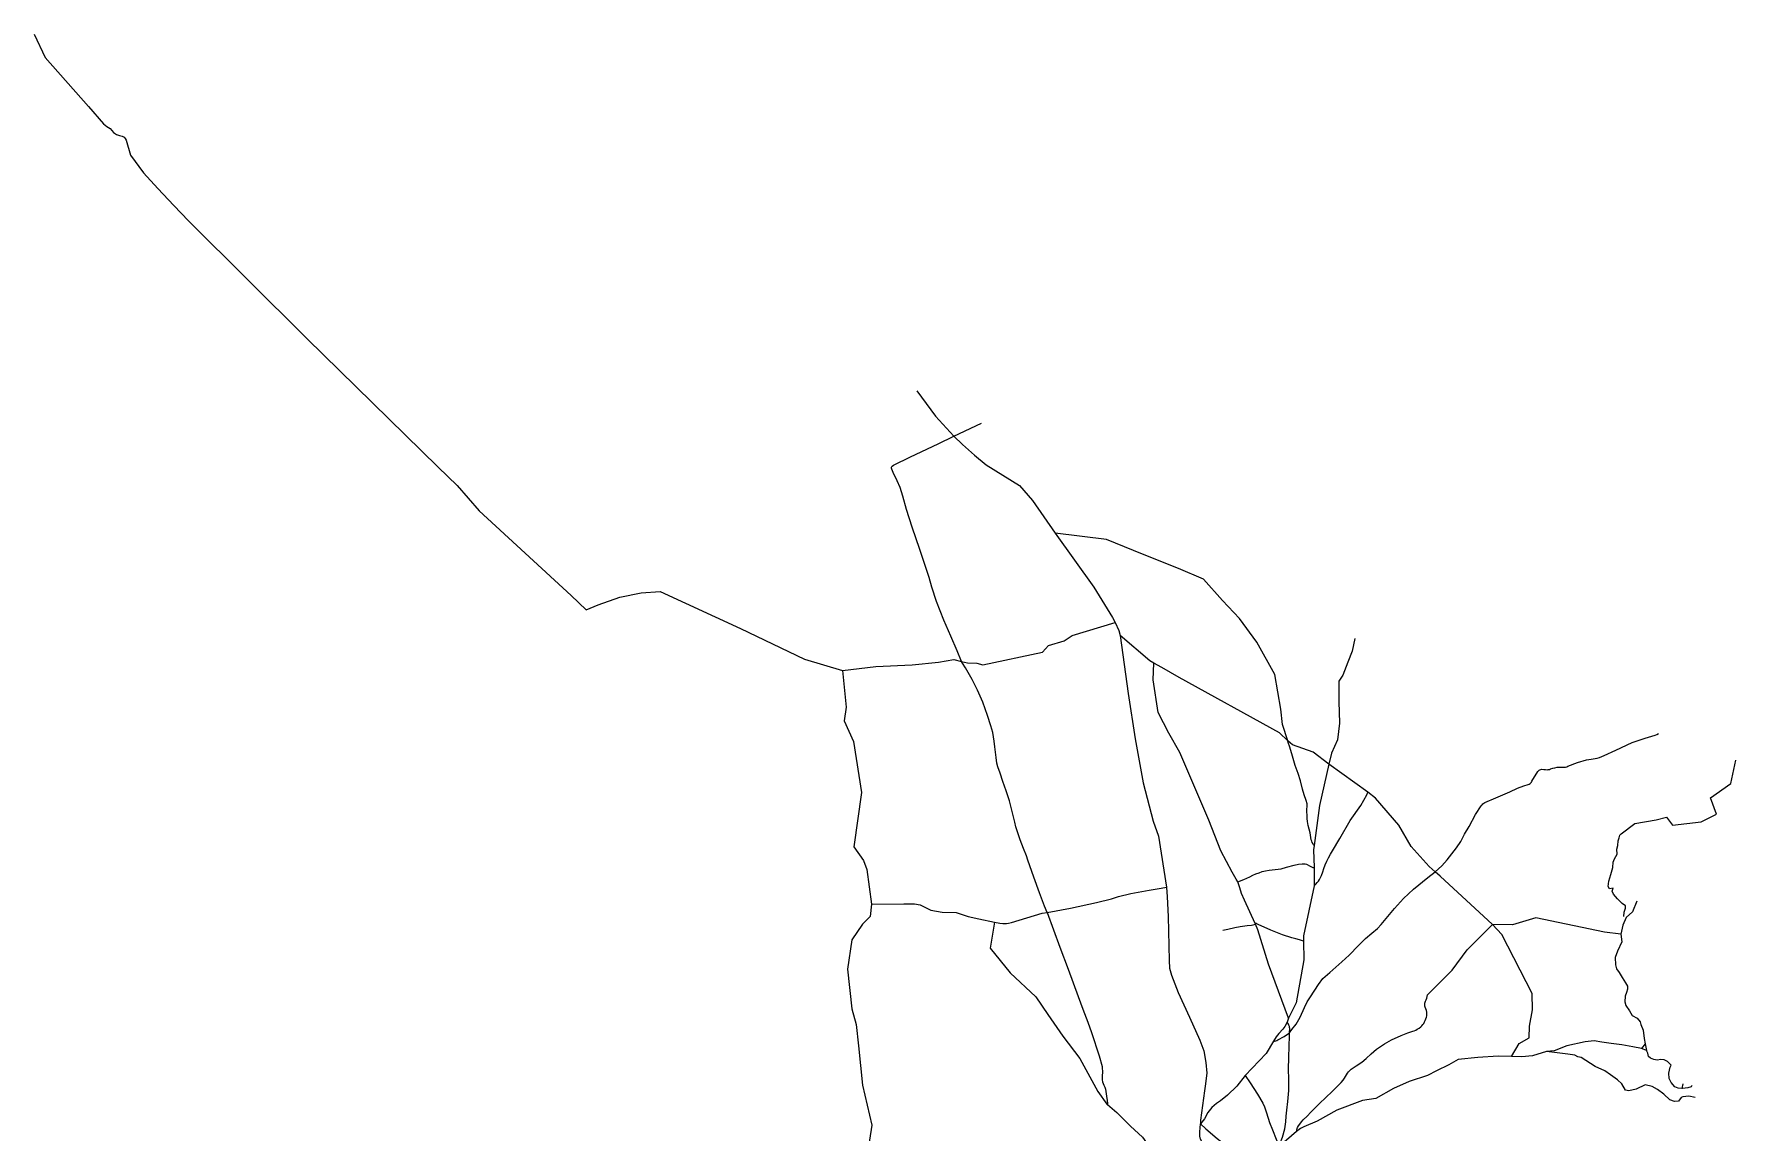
# Model space of a CAD drawing. Header units: metres. Extents: x 405922 to 419705, y 8261045 to 8275273.
# Drawn here: x 405922 to 413151, y 8270608 to 8275273 of the extents above; entities that cross this region are included whole.
import ezdxf

# ---------------------------------------------------------------- set-up
doc = ezdxf.new("R2010")
doc.units = ezdxf.units.M
doc.layers.add('VIAS', color=8, linetype='Continuous')

msp = doc.modelspace()

# ---------------------------------------------------------------- linework, layer by layer
at = {"layer": 'VIAS'}
for points in [[(405921.9, 8275272.7), (405969.2, 8275172.5), (406153.8, 8274965), (406217.2, 8274891.3), (406230.5, 8274880.1), (406244.9, 8274871.3), (406259.5, 8274855.5), (406272.2, 8274846.4), (406284.6, 8274842.2), (406296.1, 8274839.2), (406304.2, 8274834.7), (406309.1, 8274829.4), (406313.3, 8274821.7), (406332, 8274759), (406386.8, 8274683.3), (406448, 8274617.1), (406516, 8274545.2), (406577.4, 8274480.3), (407080.7, 8273980.8), (407639, 8273434.6), (407718.9, 8273356.9), (407812.5, 8273249.3), (408203.5, 8272889.9), (408267.1, 8272828.2), (408318.7, 8272849.9), (408409.8, 8272881.8), (408500.3, 8272900.1), (408581.9, 8272906.2), (408922.7, 8272748.9), (409194.4, 8272619.2), (409355.7, 8272571.6), (409371.4, 8272415.1), (409363.6, 8272357.8), (409402.7, 8272269.1), (409437, 8272053.4), (409404.9, 8271822.3), (409445.2, 8271765.2), (409459, 8271726.3), (409479.2, 8271579)], [(409672.1, 8273758.5), (409751.7, 8273651.2), (409829.6, 8273565.5), (409866, 8273531), (409916.5, 8273485.5), (409966.8, 8273444.7), (410108.4, 8273356.9), (410163.8, 8273293.4), (410259.8, 8273153.4), (410423.5, 8272925.1), (410503.4, 8272796.1), (410514.7, 8272775.4), (410529.8, 8272740.5), (410535.3, 8272720.2), (410570, 8272473), (410599.8, 8272281.2), (410633.9, 8272094.2)], [(410225.2, 8271544), (410214.1, 8271571.1), (410193.4, 8271627.8), (410169.4, 8271693.1), (410143.8, 8271766.1), (410138.2, 8271785), (410125.2, 8271814.9), (410110.8, 8271852.8), (410091.9, 8271908), (410087.5, 8271927), (410077.2, 8271972.5), (410065, 8272018.1), (410058.9, 8272039), (410050.9, 8272060.2), (410037.1, 8272099.4), (410025.7, 8272135.9), (410016.1, 8272161.5), (410011.6, 8272177.6), (410008.5, 8272201.3), (410002.5, 8272247), (410000.6, 8272271.3), (409995.1, 8272308.5), (409986.4, 8272336.6), (409972.7, 8272380.2), (409952.3, 8272436.5), (409929, 8272488.1), (409906.5, 8272532.6), (409878.7, 8272582), (409866, 8272602.2), (409862.1, 8272609.4), (409843.1, 8272654.4), (409817, 8272716.9), (409787.2, 8272785), (409756, 8272863.5), (409735.3, 8272924.3), (409723.7, 8272966.5), (409704.6, 8273024.9), (409684.7, 8273085.1), (409652.7, 8273178.9), (409627.8, 8273254.9), (409612.5, 8273311.2), (409600.8, 8273348.4), (409588.9, 8273375.5), (409571.2, 8273411.6), (409565.3, 8273426.3), (409564.4, 8273429.9), (409564.5, 8273433.6), (409565.2, 8273436.5), (409566.5, 8273439.1), (409573.2, 8273443), (409645.2, 8273478), (409762.7, 8273533.6), (409829.6, 8273565.5), (409946.8, 8273621.2)], [(411248, 8272273.2), (411224.6, 8272341.7), (411217.7, 8272407.2), (411192.8, 8272554.3), (411116.3, 8272691.1), (411042.4, 8272791.4), (410970.7, 8272868.9), (410889.2, 8272959), (410783.2, 8273004.4), (410630.6, 8273065.5), (410477.9, 8273127.8), (410259.8, 8273153.4)], [(409355.7, 8272571.6), (409497.7, 8272587.8), (409652, 8272595.3), (409764.4, 8272607), (409828.8, 8272617.7), (409862.1, 8272609.4), (409887.3, 8272603.2), (409927.4, 8272601.6), (409952.7, 8272595.7), (410205.3, 8272649.5), (410231.3, 8272677.3), (410298.4, 8272697.5), (410332.3, 8272720.2), (410514.7, 8272775.4)], [(412662.5, 8271451.5), (412592.8, 8271459.8), (412301.6, 8271521.5), (412202.8, 8271491.4), (412117, 8271492.6), (411895.4, 8271697.5), (411873.8, 8271716.8), (411848.7, 8271739.4), (411772.4, 8271823.7), (411719.7, 8271914), (411619.8, 8272029.7), (411587.2, 8272054.3), (411422.2, 8272172.9), (411355.9, 8272224.3), (411267.6, 8272255.1), (411248, 8272273.2), (411212, 8272306.9), (410785.7, 8272541.3), (410711.9, 8272584.4), (410678.6, 8272602.3), (410661.2, 8272611.6), (410535.3, 8272720.2)], [(411532.6, 8272706.5), (411520.8, 8272652.5), (411503.1, 8272605.8), (411482.1, 8272551.7), (411464.3, 8272525.6), (411463.9, 8272487.7), (411464.1, 8272439.7), (411466.7, 8272348.2), (411459.2, 8272276.8), (411432.9, 8272220.7), (411422.2, 8272172.9), (411381.7, 8271998.5), (411359.7, 8271827.6), (411357.4, 8271809.8), (411359.5, 8271734.9), (411359.7, 8271657.3), (411314.3, 8271444.3), (411314.7, 8271421.8), (411316.2, 8271342.5), (411282.7, 8271160.2), (411250.8, 8271095.8), (411244.6, 8271078.8), (411235.7, 8271060.2), (411226.4, 8271048.5), (411210.1, 8271030.4), (411198.7, 8271015.7), (411186.4, 8270997.5), (411155.4, 8270944.9), (411066.1, 8270851.5), (411030.5, 8270806.8), (410991.5, 8270768), (410961.2, 8270743.9), (410944.3, 8270732.7), (410925.5, 8270715.9), (410907.7, 8270695.3), (410893.9, 8270668.5), (410876.9, 8270647.1)], [(411250.8, 8271095.8), (411165.4, 8271324.3), (411121.1, 8271470.5), (411110.4, 8271493.7), (411108.9, 8271496.8), (411063.1, 8271596), (411050.9, 8271624.9), (411043.6, 8271649.1), (411034.9, 8271674), (411028.1, 8271685.7), (411012, 8271714.6), (410963.4, 8271805.9), (410912.3, 8271936), (410789.2, 8272223.5), (410742.9, 8272305.6), (410696.6, 8272392.3), (410675.3, 8272531.7), (410678.6, 8272602.3)], [(411186.4, 8270997.5), (411191.3, 8270998), (411196.2, 8270999.1), (411200.9, 8271000.7), (411205.3, 8271002.9), (411231.7, 8271018), (411255.5, 8271033.5), (411264.8, 8271046.7), (411282.6, 8271070.1), (411300.2, 8271099.5), (411319.3, 8271141), (411329.8, 8271165.1), (411344, 8271186.1), (411377.9, 8271237.6), (411397, 8271263.8), (411426.8, 8271289.8), (411477.8, 8271334.1), (411507.9, 8271363.2), (411548.4, 8271403.9), (411577.4, 8271433.9), (411604.6, 8271455.5), (411629.2, 8271475.7), (411645, 8271492.5), (411700.4, 8271561.4), (411738.7, 8271603.7), (411782, 8271642.4), (411843, 8271691.8), (411873.8, 8271716.8), (411901.4, 8271742.3), (411924.1, 8271767.6), (411964.3, 8271818.9), (411982.5, 8271845.8), (411998.9, 8271876.3), (412018.6, 8271909), (412045.7, 8271959.3), (412069.6, 8271996.2), (412072.7, 8272000.9), (412076.4, 8272005), (412080.5, 8272008.4), (412085, 8272011.1), (412131.7, 8272030.1), (412190.5, 8272055.5), (412223, 8272071.5), (412250.9, 8272081.2), (412269, 8272087.6), (412273.2, 8272089.2), (412277, 8272091.7), (412279.9, 8272094.5), (412282.3, 8272097.7), (412284, 8272101.4), (412309.7, 8272142.7), (412312.4, 8272145.7), (412315.5, 8272148.3), (412318.7, 8272150.1), (412322.2, 8272151.5), (412325.9, 8272152.2), (412335.4, 8272151.5), (412342.2, 8272150.3), (412349.1, 8272150), (412354.1, 8272150.5), (412359.1, 8272151.5), (412363.9, 8272153.1), (412373.2, 8272156.2), (412382.7, 8272158.6), (412392.4, 8272160.3), (412401.5, 8272161.1), (412410.7, 8272161.3), (412416.5, 8272160.7), (412422.4, 8272160.7), (412427.7, 8272161.3), (412432.8, 8272162.5), (412437.8, 8272164.3), (412478.6, 8272180.5), (412515.9, 8272191.5), (412536.6, 8272194.7), (412544.9, 8272195.6), (412553.1, 8272197.1), (412561.2, 8272198.9), (412571.6, 8272202.1), (412581.8, 8272206), (412591.6, 8272210.6), (412640.7, 8272232.8), (412711.2, 8272265.5), (412765.3, 8272283.6), (412808.4, 8272296.3), (412816, 8272300.1), (412822.4, 8272304.1)], [(411359.7, 8271827.6), (411357.1, 8271831.3), (411354.8, 8271835.1), (411351.8, 8271840.8), (411349.4, 8271846.7), (411347.6, 8271852.8), (411342.3, 8271882.1), (411338.1, 8271897.9), (411334.6, 8271913.8), (411332, 8271929.9), (411330.5, 8271943.4), (411329.5, 8271957.1), (411329.1, 8271970.7), (411330.1, 8272005), (411325.1, 8272019.4), (411317.5, 8272043), (411310.7, 8272066.9), (411301.1, 8272102.9), (411291.1, 8272134.1), (411279.6, 8272167.9), (411267.3, 8272206.9), (411256.8, 8272245.2), (411249.8, 8272265.6), (411248, 8272273.2)], [(412675.6, 8271526.6), (412676.5, 8271544.7), (412682.8, 8271562), (412681.6, 8271572.1), (412668.1, 8271581.7), (412648.6, 8271601.2), (412630.8, 8271621.5), (412625.1, 8271633.7), (412629.3, 8271647.7), (412614.5, 8271644.5), (412608.9, 8271653.6), (412611.4, 8271676.7), (412620.3, 8271704.5), (412627.8, 8271735.2), (412630.3, 8271757.7), (412635.1, 8271771.6), (412646.3, 8271791.2), (412645.4, 8271812.6), (412649.1, 8271827.8), (412650.8, 8271848.3), (412655.7, 8271860.4), (412658.4, 8271872.4), (412664.3, 8271877.1), (412722.3, 8271921.7), (412812, 8271936.9), (412856.8, 8271948.5), (412882.2, 8271914.3), (413004.1, 8271928.5), (413068.3, 8271960.8), (413043.9, 8272030.4), (413130, 8272091.3), (413151.4, 8272190.8)], [(410633.9, 8272094.2), (410675.9, 8271931.8), (410699, 8271867.6), (410732.4, 8271651.7), (410735.1, 8271609.7), (410739.3, 8271526.4)], [(411359.7, 8271657.3), (411367.4, 8271664.7), (411372.7, 8271670.6), (411377.6, 8271676.7), (411382.7, 8271684.4), (411387.3, 8271692.4), (411391.1, 8271700.8), (411395.9, 8271716), (411401.2, 8271731), (411407.1, 8271745.9), (411413.8, 8271761.2), (411421.1, 8271776.3), (411428.9, 8271791.1), (411437.3, 8271805.6), (411468.9, 8271858.5), (411512.2, 8271935), (411557.5, 8271997.5), (411583.5, 8272043), (411587.2, 8272054.3)], [(411034.9, 8271674), (411060.9, 8271684.6), (411086.5, 8271695.7), (411098.9, 8271702), (411111.7, 8271707.6), (411125.4, 8271712.7), (411139.4, 8271717.2), (411153.6, 8271720.8), (411168, 8271723.5), (411180.9, 8271725.2), (411193.9, 8271726.2), (411219, 8271729.1), (411241.8, 8271736.4), (411274.6, 8271745.3), (411292.5, 8271749), (411308.3, 8271750.4), (411322.1, 8271750.8), (411327, 8271749.1), (411343.1, 8271740.1), (411350.7, 8271736.5), (411354.1, 8271735.4), (411355.8, 8271735.2), (411357.7, 8271735), (411359.5, 8271734.9)], [(409479.2, 8271579), (409616.4, 8271581.1), (409662.4, 8271581.3), (409685.4, 8271576.8), (409731.5, 8271554.2), (409779.8, 8271545.2), (409839.6, 8271543.2), (409890.3, 8271527.3), (409935.8, 8271517), (410002.2, 8271503), (410024.3, 8271498), (410036.6, 8271496.8), (410045.5, 8271496.5), (410052.6, 8271496.8), (410061, 8271498.3), (410073.8, 8271501.9), (410204.8, 8271540.9), (410225.2, 8271544), (410324.4, 8271562), (410434.7, 8271586.9), (410498.4, 8271601.7), (410529.2, 8271612.1), (410580.9, 8271623.8), (410658.4, 8271638.6), (410709.5, 8271647), (410732.4, 8271651.7)], [(409479.2, 8271579), (409473.8, 8271526.9), (409440.8, 8271493.7), (409395.4, 8271427.4), (409376.7, 8271303.1), (409395.7, 8271135.2), (409414.4, 8271068.2), (409424.5, 8270978.4), (409441.2, 8270810.9), (409481.4, 8270640.5), (409447.3, 8270423.8), (409457.5, 8270210.2), (409441.1, 8270155.6), (409451.5, 8269917.5), (409444.2, 8269692.8), (409469.7, 8269423.8), (409466.1, 8269353.5), (409432.1, 8269213.7)], [(412730.3, 8271592.1), (412711.3, 8271546.5), (412685.7, 8271522), (412671.5, 8271489.5), (412662.5, 8271451.5), (412666.3, 8271420), (412648.9, 8271380.2), (412638.9, 8271352.2), (412640, 8271321.6), (412644.6, 8271304.3), (412655.3, 8271289.7), (412668.2, 8271267.3), (412681.7, 8271245.9), (412690.4, 8271231.3), (412691.4, 8271219), (412686, 8271203.9), (412681.4, 8271188.8), (412679.2, 8271164.1), (412683.9, 8271148.6), (412699.6, 8271126.7), (412710.2, 8271107.1), (412731.4, 8271094.8), (412743.9, 8271080.2), (412747.6, 8271068.3), (412756.9, 8271043.7), (412761.7, 8271008.5), (412765.4, 8270986.1), (412770.8, 8270957.4)], [(410002.2, 8271503), (409982.8, 8271392.8), (410068.3, 8271288), (410176.9, 8271185.6), (410227.8, 8271110.4), (410292.5, 8271019.2), (410364.2, 8270923.5), (410440.7, 8270784.3), (410479.4, 8270730.5), (410481.9, 8270728.5), (410521.5, 8270695.5), (410579.2, 8270636.3), (410630, 8270590.8), (410687.9, 8270508.7), (410696.7, 8270493.7), (410729.5, 8270438), (410761.5, 8270357.7)], [(410225.2, 8271544), (410279.3, 8271397.1), (410314.4, 8271302.6), (410335.5, 8271244.9), (410356.9, 8271187.4), (410377.6, 8271132.8), (410398.6, 8271078.4), (410414.2, 8271033.8), (410446.8, 8270935.2), (410458.9, 8270890), (410461, 8270861.2), (410459.4, 8270854.3), (410458.6, 8270847.3), (410458.5, 8270840.2), (410459.2, 8270833.1), (410460.9, 8270825.7), (410463.3, 8270818.5), (410466.9, 8270810.4), (410470, 8270802.1), (410472.6, 8270793.6), (410474.9, 8270784), (410476.6, 8270774.3), (410477.6, 8270764.4), (410480.1, 8270745.9), (410480.7, 8270741.3), (410481.3, 8270737.7), (410482.2, 8270733.2), (410481.9, 8270728.5)], [(410739.3, 8271526.4), (410743.6, 8271339.5), (410745.6, 8271307.1), (410753.6, 8271278.4), (410782.5, 8271204.6), (410830.4, 8271099.7), (410874.4, 8271002.5), (410891.2, 8270956.8), (410900, 8270906.9), (410904.4, 8270862), (410896.5, 8270806.6)], [(410971.4, 8271468.3), (410992.7, 8271472.8), (411023.1, 8271480.2), (411045.8, 8271485), (411075, 8271489.1), (411094.1, 8271490.5), (411100, 8271491.4), (411110.4, 8271493.7)], [(411314.7, 8271421.8), (411305.8, 8271425.2), (411296.8, 8271428.2), (411281.2, 8271432.5), (411265.4, 8271435.7), (411224.6, 8271448.8), (411175.3, 8271468.9), (411121.8, 8271493.4), (411116.6, 8271495.8), (411114.1, 8271497.1), (411112.3, 8271497.2), (411108.9, 8271496.8)], [(411841.8, 8271194.4), (411945.6, 8271299.2), (412010.2, 8271385.4), (412117, 8271492.6)], [(412197.8, 8270932.3), (412231.2, 8270987.1), (412272.7, 8271011.5), (412274.1, 8271061.4), (412286.8, 8271130.2), (412286, 8271200.6), (412157.5, 8271451), (412117, 8271492.6)], [(411285.2, 8270614.8), (411285.4, 8270618.3), (411286, 8270621.8), (411287.2, 8270626.5), (411289.1, 8270631), (411293.6, 8270638.6), (411298.4, 8270645.8), (411305.4, 8270654.8), (411313, 8270663.3), (411330.2, 8270679.6), (411345.5, 8270696.2), (411382.4, 8270733), (411436.8, 8270784.5), (411464.5, 8270812.2), (411473.7, 8270821.8), (411482.2, 8270832.1), (411488, 8270840), (411493.4, 8270848.3), (411497, 8270855), (411501.2, 8270861.5), (411505.8, 8270867.6), (411511.2, 8270873.7), (411517, 8270879.4), (411538.8, 8270893.3), (411561.6, 8270908.7), (411581.2, 8270923.9), (411601.8, 8270944.1), (411624.7, 8270963.8), (411658.9, 8270986.1), (411688.9, 8271003.5), (411728.7, 8271022.1), (411757.9, 8271033.6), (411778.4, 8271039.4), (411785.1, 8271041.8), (411791.7, 8271044.8), (411797.9, 8271048.2), (411805.6, 8271053.2), (411812.8, 8271059), (411817.3, 8271063.4), (411821.3, 8271068.2), (411825, 8271073.3), (411828.7, 8271079.4), (411831.8, 8271085.7), (411834.4, 8271092.3), (411836.7, 8271098.9), (411838.1, 8271105.7), (411838.7, 8271112.6), (411838.3, 8271120.2), (411836.9, 8271127.6), (411831.4, 8271142.2), (411830, 8271146.4), (411829.2, 8271150.7), (411829.2, 8271155.2), (411829.7, 8271159.4), (411830.9, 8271163.5), (411832.7, 8271167.3), (411835.7, 8271173.7), (411838.3, 8271180.3), (411840.3, 8271187.3), (411841.8, 8271194.4)], [(411208.9, 8270554.8), (411214.9, 8270564.3), (411225.3, 8270590.1), (411235.5, 8270625.3), (411238.7, 8270655.7), (411241.3, 8270679.2), (411243.7, 8270704.9), (411247.4, 8270740.9), (411251.4, 8270788.2), (411252.5, 8270834.9), (411251.2, 8270880.5), (411252, 8270927.1), (411253.8, 8270977.3), (411254.8, 8271017.9), (411255, 8271027.4), (411255.5, 8271033.5), (411255.9, 8271050.9), (411255.4, 8271055.1), (411254.6, 8271059.4), (411252.5, 8271065.4), (411250.3, 8271070.1), (411247.7, 8271074.6), (411244.6, 8271078.8)], [(412961, 8270804.3), (412947.6, 8270799.3), (412924.1, 8270797.2), (412920.8, 8270797.3), (412906, 8270797.6), (412891.6, 8270804), (412876.5, 8270822.8), (412867.9, 8270838.8), (412866, 8270861.7), (412872.1, 8270886.7), (412876.3, 8270895.9), (412860.3, 8270911.6), (412847.1, 8270917.9), (412832, 8270919.9), (412816.9, 8270917.4), (412802.5, 8270920.2), (412789, 8270925.2), (412780.2, 8270932.7), (412777.7, 8270946.4), (412770.8, 8270957.4), (412750.4, 8270966.9), (412712.9, 8270974), (412667.3, 8270982.6), (412621.6, 8270987.4), (412581.4, 8270993.9), (412549.3, 8270999.2), (412511.4, 8270994.8), (412433.3, 8270977.2), (412379.2, 8270956), (412346.2, 8270953.4), (412286.5, 8270935.6), (412241.6, 8270930.8), (412197.8, 8270932.3), (412140.8, 8270934.3), (412054.8, 8270927.8), (411971.9, 8270920.3), (411932, 8270897.3), (411879.8, 8270871.3), (411841.2, 8270851.6), (411762.6, 8270827.1), (411696, 8270796.1), (411622.3, 8270754.2), (411565.7, 8270745.7), (411456.6, 8270704.1), (411372, 8270658.7), (411315.4, 8270634.4), (411302.3, 8270627), (411285.2, 8270614.8), (411210.7, 8270549.9)], [(412765.4, 8270986.1), (412750.4, 8270966.9)], [(412870.6, 8270748.9), (412845.1, 8270773), (412818.1, 8270792.1), (412795.8, 8270804.6), (412766, 8270811.7), (412727.3, 8270794.1), (412696.4, 8270786.8), (412682.4, 8270789.8), (412666.4, 8270817.2), (412647.7, 8270833.6), (412618, 8270854.6), (412594.1, 8270871.4), (412553.6, 8270890.8), (412493.8, 8270928.8), (412480.2, 8270931.6), (412466.8, 8270938.3), (412437.4, 8270942.4), (412346.2, 8270953.4)], [(411066.1, 8270851.5), (411088.4, 8270820.4), (411119.2, 8270772.1), (411142, 8270734.2), (411149, 8270719.2), (411157.9, 8270693.1), (411170.4, 8270653), (411183, 8270621.9), (411198.4, 8270582.3), (411208.9, 8270554.8), (411210.7, 8270549.9)], [(410896.5, 8270806.6), (410894.3, 8270786.2), (410876.6, 8270662.7), (410876.9, 8270647.1)], [(412925.2, 8270816.4), (412920.8, 8270797.3)], [(412978.1, 8270758.2), (412950.6, 8270764.8), (412925.7, 8270761.5)], [(412963.3, 8270809.9), (412961, 8270804.3)], [(412918.6, 8270758.6), (412907.6, 8270743.6), (412890, 8270741.3), (412870.6, 8270748.9)], [(412925.7, 8270761.5), (412918.6, 8270758.6)], [(411221.6, 8270304.4), (411206.2, 8270316.4), (411173.3, 8270332.1), (411149.1, 8270344.3), (411130.6, 8270353.6), (411100.1, 8270378.9), (411068.5, 8270408.9), (410983.9, 8270492.3), (410934.3, 8270527.8), (410920.1, 8270539.9), (410896.2, 8270557.3), (410890.2, 8270563.1), (410884, 8270568.8), (410876.7, 8270581.5), (410873.8, 8270593.9), (410873.7, 8270613.3), (410876.9, 8270647.1)], [(410876.9, 8270647.1), (410900, 8270624.9), (410947.3, 8270584.1), (410966.3, 8270570.4), (411016.6, 8270525.9), (411025.2, 8270519.3), (411109, 8270443.9), (411185.5, 8270386.6), (411250.8, 8270332.7)]]:
    msp.add_lwpolyline(points, dxfattribs=at)

doc.saveas('drawing.dxf')
